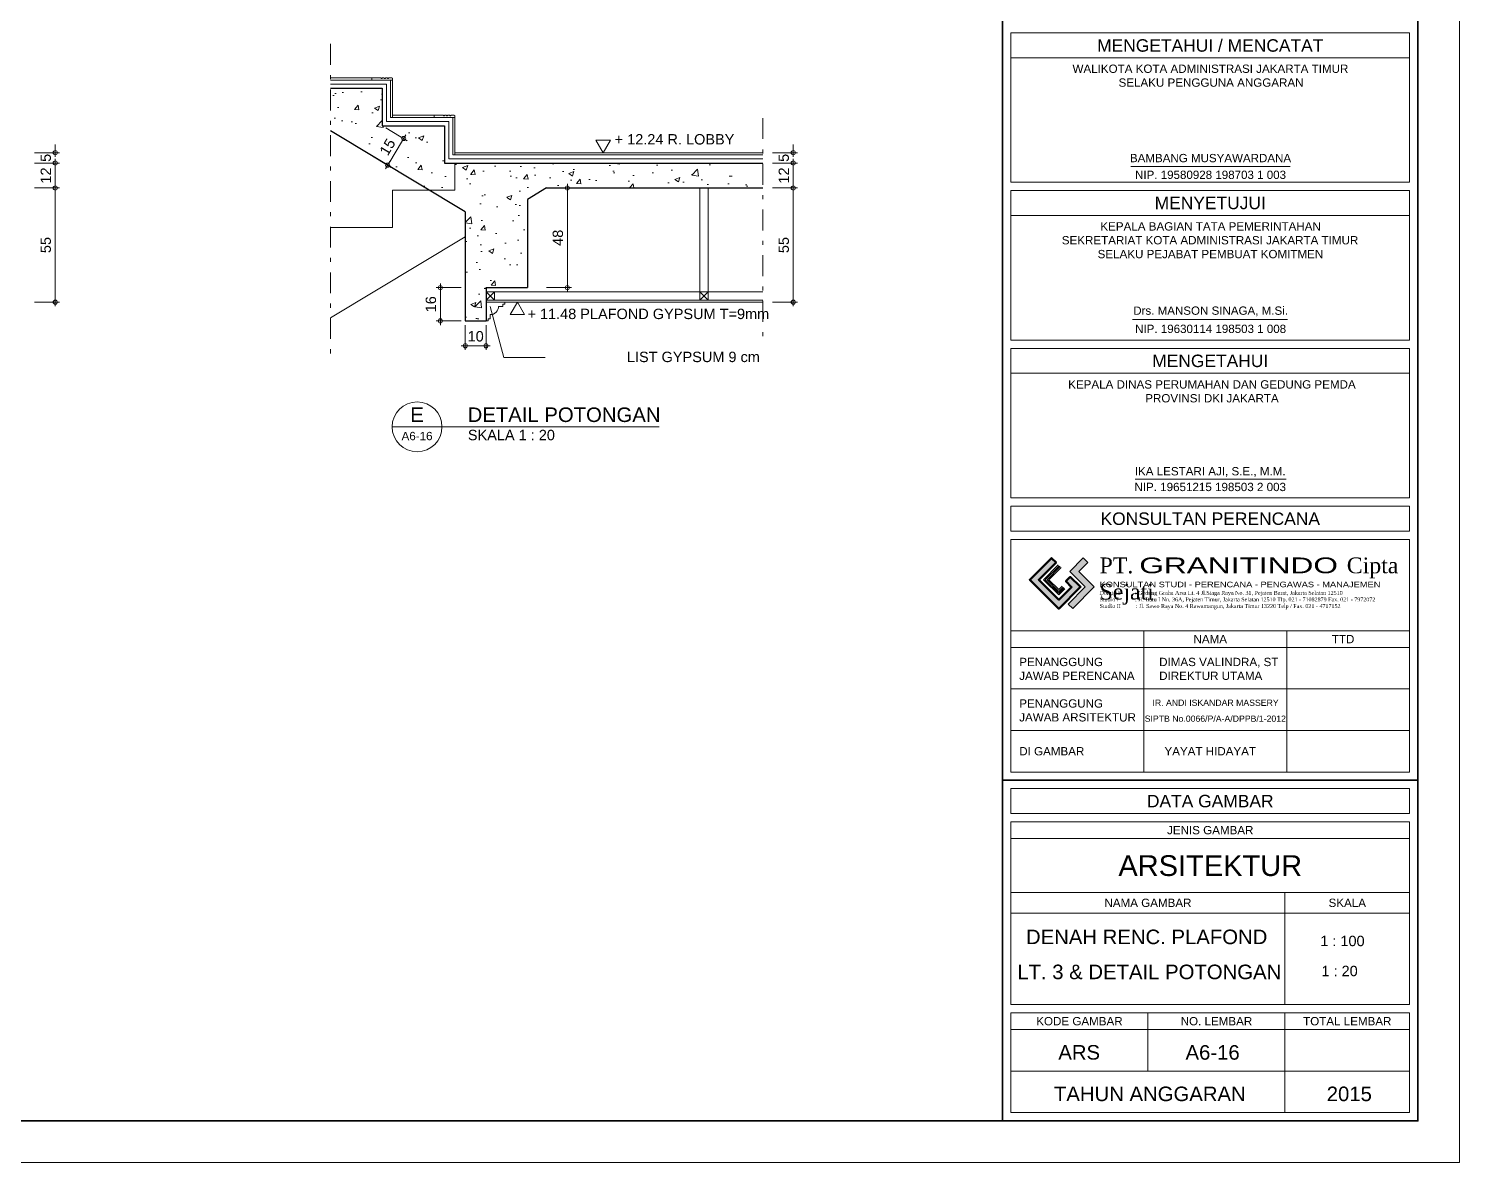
# Model space of a CAD drawing. Header units: millimetres. Extents: x -11 to 1625, y -267 to 180.
# Drawn here: x 611.28 to 645.74, y -72.74 to -45.44 of the extents above; entities that cross this region are included whole.
import ezdxf
from ezdxf.enums import TextEntityAlignment as Align

# ---------------------------------------------------------------- set-up
doc = ezdxf.new("R2010")
doc.units = ezdxf.units.MM
doc.linetypes.add('DASHDOT', pattern=[1, 0.5, -0.25, 0, -0.25])
for name, color, linetype, lineweight in [('ars', 11, 'Continuous', 5), ('blk', 1, 'Continuous', 30), ('GRS KOP', 1, 'Continuous', 35), ('kop', 7, 'Continuous', 20), ('lan', 7, 'Continuous', 15), ('logo', 7, 'Continuous', 50), ('not', 7, 'Continuous', 20), ('pla', 213, 'Continuous', 15), ('u', 6, 'Continuous', 20)]:
    doc.layers.add(name, color=color, linetype=linetype, lineweight=lineweight)
doc.styles.add('BARU', font='complex.shx')
doc.styles.add('S', font='SIMPLEX', dxfattribs={"width": 1.1})
doc.styles.get("Standard").update_dxf_attribs({"font": 'ARIALUNI.TTF'})
doc.linetypes.add('BATTING', pattern='A,0.0001,-0.1,[134,ltypeshp.shx,S=0.1,R=0,X=-0.1,Y=0],-0.2,[134,ltypeshp.shx,S=0.1,R=180,X=0.1,Y=0],-0.1', length=0.4001)
doc.dimstyles.new('SK-20', dxfattribs={"dimtxt": 0.25, "dimasz": 0.1, "dimexe": 0.1, "dimexo": 0, "dimgap": 0.1, "dimtad": 1, "dimdec": 0, "dimlfac": 20, "dimzin": 12, "dimdsep": 46, "dimtxsty": 'Standard', "dimblk": 'BULAT', "dimcen": 0.1, "dimdle": 0.1, "dimclrd": 256, "dimclre": 256, "dimclrt": 256, "dimadec": 0, "dimazin": 3, "dimtfac": 1, "dimtdec": 0, "dimtix": 1, "dimtofl": 0, "dimtmove": 0, "dimatfit": 3, "dimldrblk": 'BULAT', "dimfxl": 0, "dimtolj": 1, "dimtzin": 0, "dimlwd": -1, "dimlwe": -1, "dimarcsym": 0})

# ---------------------------------------------------------------- blocks, each defined once
blk = doc.blocks.new('logo granitindo baru')
at = {"layer": 'logo'}
for points in [[(1.03, 1.463), (0.916, 1.574), (0.366, 1.024), (1.1, 0.289), (1.652, 0.843), (1.392, 1.098), (1.281, 0.987), (1.423, 0.84), (1.102, 0.519), (0.594, 1.025)], [(1.721, 1.576), (1.381, 1.236), (1.771, 0.842), (1.341, 0.407), (1.454, 0.294), (2.001, 0.844), (1.609, 1.237), (1.835, 1.464)]]:
    blk.add_hatch(color=8, dxfattribs=at).paths.add_polyline_path(points)
blk.add_lwpolyline([(1.03, 1.463), (0.916, 1.574), (0.366, 1.024), (1.1, 0.289), (1.652, 0.843), (1.392, 1.098), (1.281, 0.987), (1.423, 0.84), (1.102, 0.519), (0.594, 1.025), (1.03, 1.463), (0.916, 1.574)], dxfattribs=at)
at = {"layer": 'logo', "lineweight": 0}
blk.add_lwpolyline([(1.721, 1.576), (1.381, 1.236), (1.771, 0.842), (1.341, 0.407), (1.454, 0.294), (2.001, 0.844), (1.609, 1.237), (1.835, 1.464), (1.721, 1.576)], dxfattribs=at)
at = {"layer": 'logo', "lineweight": 13}
for points in [[(1.089, 1.403), (0.713, 1.026), (1.101, 0.638), (1.258, 0.794)], [(1.112, 1.38), (0.759, 1.026), (1.101, 0.683), (1.235, 0.817)], [(1.134, 1.357), (0.803, 1.026), (1.101, 0.728), (1.213, 0.839)], [(1.157, 1.334), (0.85, 1.026), (1.101, 0.775), (1.189, 0.863)]]:
    blk.add_lwpolyline(points, dxfattribs=at)
at = {"layer": 'logo', "insert": (2.134, 1.589), "char_height": 0.4, "width": 7.66452, "attachment_point": 1}
blk.add_mtext('{\\fTimes New Roman|b0|i0|c0|p18;PT. \\fCityBlueprint|b0|i0|c2|p2;\\W1.5;GRANITINDO \\fTimes New Roman|b0|i0|c0|p18;\\W1;Cipta Sejati}', dxfattribs=at)
at = {"layer": 'logo', "insert": (2.134, 0.975), "char_height": 0.1, "attachment_point": 1}
blk.add_mtext_dynamic_manual_height_columns('{\\f@Arial Unicode MS|b0|i0|c0|p34;\\H1.4x;\\W1.2;KONSULTAN STUDI - PERENCANA - PENGAWAS - MANAJEMEN\\fTimes New Roman|b0|i0|c0|p18;\\P\\pt0.9;\\H0.71429x;\\W1;Domisili ^I: Gedung Graha Arsa Lt. 4 Jl.Siaga Raya No. 31, Pejaten Barat, Jakarta Selatan 12510\\PStudio I ^I: Jl. Batu I No. 36A, Pejaten Timur, Jakarta Selatan 12510 Tlp. 021 - 71082879 Fax. 021 - 7972072\\PStudio II          : Jl. Sawo Raya No. 4 Rawamangun, Jakarta Timur 13220 Telp / Fax. 021 - 4717152}', width=9.56937, gutter_width=0, heights=[1.67], dxfattribs=at)
blk = doc.blocks.new('kop')
at = {"layer": 'GRS KOP'}
for p, q in [((73, 1), (73, 54)), ((83, 1), (83, 54)), ((73, 9.2), (83, 9.2))]:
    blk.add_line(p, q, dxfattribs=at)
blk.add_lwpolyline([(1, 54), (83, 54), (83, 1), (1, 1)], close=True, dxfattribs=at)
at = {"layer": 'kop', "color": 7}
for p in [(84, 55), (84, 55), (0, 0)]:
    blk.add_line(p, (84, 0), dxfattribs=at)
at = {"layer": 'kop'}
for p, q in [((73.2, 23.6), (73.2, 27.2)), ((82.8, 27.2), (73.2, 27.2)), ((82.8, 23.6), (82.8, 27.2)), ((82.8, 26.6), (73.2, 26.6)), ((76.089, 23.976), (79.928, 23.976)), ((82.8, 23.6), (73.2, 23.6)), ((73.2, 19.8), (73.2, 23.4)), ((82.8, 23.4), (73.2, 23.4)), ((82.8, 19.8), (82.8, 23.4)), ((82.8, 22.8), (73.2, 22.8)), ((76.127, 20.296), (79.863, 20.296)), ((82.8, 19.8), (73.2, 19.8)), ((73.2, 16), (73.2, 19.6)), ((82.8, 19.6), (73.2, 19.6)), ((82.8, 16), (82.8, 19.6)), ((82.8, 19), (73.2, 19)), ((82.8, 16), (73.2, 16)), ((73.2, 9.4), (73.2, 15)), ((82.8, 15), (73.2, 15)), ((82.8, 9.4), (82.8, 15)), ((82.8, 12.8), (73.2, 12.8)), ((76.4, 9.4), (76.4, 12.8)), ((79.842, 9.4), (79.842, 12.8)), ((82.8, 12.4), (73.2, 12.4)), ((73.2, 12.4), (73.2, 11.4)), ((82.8, 11.4), (73.2, 11.4)), ((82.8, 10.4), (73.2, 10.4)), ((82.8, 9.4), (73.2, 9.4)), ((73.2, 7.8), (82.8, 7.8)), ((73.2, 6.5), (82.8, 6.5)), ((79.8, 3.8), (79.8, 6.5)), ((73.2, 6), (82.8, 6)), ((76.5, 2.2), (76.5, 3.6)), ((79.8, 1.2), (79.8, 3.6)), ((73.2, 3.2), (82.8, 3.2)), ((73.2, 2.2), (82.8, 2.2))]:
    blk.add_line(p, q, dxfattribs=at)
blk.add_lwpolyline([(76.189, 16.449), (79.826, 16.449)], dxfattribs=at)
for points in [[(73.2, 15.2), (82.8, 15.2), (82.8, 15.8), (73.2, 15.8)], [(73.2, 8.4), (82.8, 8.4), (82.8, 9), (73.2, 9)], [(73.2, 3.8), (82.8, 3.8), (82.8, 8.2), (73.2, 8.2)], [(73.2, 1.2), (82.8, 1.2), (82.8, 3.6), (73.2, 3.6)]]:
    blk.add_lwpolyline(points, close=True, dxfattribs=at)
at = {"xscale": 0.9500000000000455, "yscale": 0.9500000000000455, "zscale": 0.9500000000000455}
blk.add_blockref('logo granitindo baru', (73.307, 13.056), dxfattribs=at)
at = {"layer": 'kop'}
for s, height, p in [('MENGETAHUI / MENCATAT', 0.3, (78, 26.9)), ('BAMBANG MUSYAWARDANA', 0.19926, (78.007, 24.183)), ('NIP. 19580928 198703 1 003', 0.19926, (78.007, 23.78)), ('MENYETUJUI', 0.3, (78, 23.1)), ('Drs. MANSON SINAGA, M.Si.', 0.19926, (78.009, 20.496)), ('NIP. 19630114 198503 1 008', 0.19926, (78.009, 20.071)), ('MENGETAHUI', 0.3, (78, 19.3)), ('IKA LESTARI AJI, S.E., M.M.', 0.2, (77.999, 16.625)), ('NIP. 19651215 198503 2 003', 0.2, (77.999, 16.264)), ('KONSULTAN PERENCANA', 0.3, (78, 15.5)), ('NAMA', 0.2, (78, 12.6)), ('TTD', 0.2, (81.2, 12.6)), ('DATA GAMBAR', 0.3, (78, 8.7)), ('JENIS GAMBAR', 0.2, (78, 8)), ('ARSITEKTUR', 0.5, (78, 7.146)), ('NAMA GAMBAR', 0.2, (76.5, 6.25)), ('SKALA', 0.2, (81.3, 6.25)), ('KODE GAMBAR', 0.2, (74.85, 3.4)), ('NO. LEMBAR', 0.2, (78.15, 3.4)), ('TOTAL LEMBAR', 0.2, (81.3, 3.4)), ('ARS', 0.35, (74.844, 2.65)), ('TAHUN ANGGARAN', 0.35, (76.545, 1.65)), ('2015', 0.35, (81.349, 1.65))]:
    blk.add_text(s, height=height, dxfattribs=at).set_placement(p, align=Align.MIDDLE)
blk.add_text('SIPTB No.0066/P/A-A/DPPB/1-2012', height=0.15, dxfattribs=at).set_placement((78.122, 10.609), align=Align.CENTER)
at = {"layer": 'kop', "char_height": 0.2, "attachment_point": 1, "style": 'BARU'}
for s, width, insert in [('\\pi0.65609;{\\fArial|b0|i0|c0|p34;WALIKOTA KOTA ADMINISTRASI JAKARTA TIMUR\\P\\pi1.7645;SELAKU PENGGUNA ANGGARAN}', 7.94943, (74.027, 26.434)), ('\\pi1.5072;{\\fArial|b0|i0|c0|p34;KEPALA BAGIAN TATA PEMERINTAHAN\\P\\pi0.57794;SEKRETARIAT KOTA ADMINISTRASI JAKARTA TIMUR\\P\\pi1.4412;SELAKU PEJABAT PEMBUAT KOMITMEN}', 8.28085, (73.847, 22.638)), ('\\pi1.1521;{\\fArial|b0|i0|c0|p34;KEPALA DINAS PERUMAHAN DAN GEDUNG PEMDA\\P\\pi3.0079;PROVINSI DKI JAKARTA}', 9.20836, (73.427, 18.833))]:
    blk.add_mtext_dynamic_manual_height_columns(s, width=width, gutter_width=1.5, heights=[0], dxfattribs=dict(at, insert=insert))
at = {"layer": 'kop', "attachment_point": 1}
for s, insert, char_height, width in [('PENANGGUNG\\PJAWAB PERENCANA', (73.4, 12.15), 0.2, 8.33062), ('DIMAS VALINDRA, ST\\PDIREKTUR UTAMA', (76.77, 12.15), 0.2, 8.16499), ('PENANGGUNG\\PJAWAB ARSITEKTUR', (73.4, 11.15), 0.2, 8.79211), ('IR. ANDI ISKANDAR MASSERY', (76.609, 11.143), 0.15, 4.04264), ('DI GAMBAR', (73.4, 10), 0.2, 7.59768)]:
    blk.add_mtext(s, dxfattribs=dict(at, insert=insert, char_height=char_height, width=width))
at = {"layer": 'kop', "style": 'BARU', "flags": 4}
for p, height in [((73.8, 5.4), 0.35), ((80.303, 5.382), 0.25), ((73.8, 4.9), 0.35), ((80.303, 4.882), 0.25), ((73.8, 4.4), 0.35), ((80.303, 4.382), 0.25)]:
    blk.add_attdef('-', p, '', height=height, dxfattribs=at)
at = {"layer": 'kop', "flags": 4}
for tag, p in [('AR-00', (78.057, 2.648)), ('00', (81.238, 2.647))]:
    blk.add_attdef(tag, text='', height=0.35, dxfattribs=at).set_placement(p, align=Align.MIDDLE)
blk = doc.blocks.new('PEILA')
blk.add_lwpolyline([(-0.188, -0.325), (0.188, -0.325), (0, 0)], close=True)
at = {"style": 'S', "width": 1.1, "flags": 4}
blk.add_attdef('CAT', (0.265, -0.289), '', height=0.2, dxfattribs=at)
blk = doc.blocks.new('PEIL')
blk.add_lwpolyline([(-0.188, 0.325), (0.188, 0.325), (0, 0)], close=True)
at = {"style": 'S', "width": 1.1, "flags": 4}
blk.add_attdef('CAT', (0.265, 0.036), '', height=0.2, dxfattribs=at)
blk = doc.blocks.new('BULAT')
for p, q in [((-1, 0), (1, 0)), ((0, -1), (0, 1))]:
    blk.add_line(p, q)
blk.add_circle((0, 0), 0.5)
blk = doc.blocks.new('*D2866')
at = {"layer": 'Defpoints', "color": 0, "ltscale": 0.15}
for p in [(629.195, -48.423), (629.195, -48.673), (629.695, -48.673)]:
    blk.add_point(p, dxfattribs=at)
at = {"layer": 'u', "ltscale": 0.15}
for p, q in [((629.695, -48.323), (629.695, -48.223)), ((629.195, -48.423), (629.795, -48.423)), ((629.195, -48.673), (629.795, -48.673)), ((629.695, -48.773), (629.695, -48.873))]:
    blk.add_line(p, q, dxfattribs=at)
at = {"layer": 'u', "ltscale": 0.15, "xscale": 0.1, "yscale": 0.1, "zscale": 0.1}
for p, rotation in [((629.695, -48.423), 270), ((629.695, -48.673), 90)]:
    blk.add_blockref('BULAT', p, dxfattribs=dict(at, rotation=rotation))
at = {"layer": 'u', "ltscale": 0.15, "insert": (629.468, -48.548), "char_height": 0.25, "attachment_point": 5, "rotation": 90}
blk.add_mtext('\\A1;5', dxfattribs=at)
blk = doc.blocks.new('*D2867')
at = {"layer": 'Defpoints', "color": 0, "ltscale": 0.15}
for p in [(629.195, -48.673), (629.195, -49.273), (629.695, -49.273)]:
    blk.add_point(p, dxfattribs=at)
at = {"layer": 'u', "ltscale": 0.15}
for p, q in [((629.195, -48.673), (629.795, -48.673)), ((629.695, -48.773), (629.695, -49.173)), ((629.195, -49.273), (629.795, -49.273))]:
    blk.add_line(p, q, dxfattribs=at)
at = {"layer": 'u', "ltscale": 0.15, "xscale": 0.1, "yscale": 0.1, "zscale": 0.1}
for p, rotation in [((629.695, -48.673), 90), ((629.695, -49.273), 270)]:
    blk.add_blockref('BULAT', p, dxfattribs=dict(at, rotation=rotation))
at = {"layer": 'u', "ltscale": 0.15, "insert": (629.469, -48.973), "char_height": 0.25, "attachment_point": 5, "rotation": 90}
blk.add_mtext('\\A1;12', dxfattribs=at)
blk = doc.blocks.new('*D2868')
at = {"layer": 'Defpoints', "color": 0, "ltscale": 0.15}
for p in [(621.798, -52.573), (622.298, -52.573), (622.298, -53.073)]:
    blk.add_point(p, dxfattribs=at)
at = {"layer": 'u', "ltscale": 0.15}
for p, q in [((621.798, -52.573), (621.798, -53.173)), ((622.298, -52.573), (622.298, -53.173)), ((621.898, -53.073), (622.198, -53.073))]:
    blk.add_line(p, q, dxfattribs=at)
at = {"layer": 'u', "ltscale": 0.15, "xscale": 0.1, "yscale": 0.1, "zscale": 0.1, "rotation": 180}
blk.add_blockref('BULAT', (621.798, -53.073), dxfattribs=at)
at = {"layer": 'u', "ltscale": 0.15, "xscale": 0.1, "yscale": 0.1, "zscale": 0.1}
blk.add_blockref('BULAT', (622.298, -53.073), dxfattribs=at)
at = {"layer": 'u', "ltscale": 0.15, "insert": (622.048, -52.846), "char_height": 0.25, "attachment_point": 5}
blk.add_mtext('\\A1;10', dxfattribs=at)
blk = doc.blocks.new('*D2869')
at = {"layer": 'Defpoints', "color": 0, "ltscale": 0.15}
for p in [(621.198, -51.673), (621.698, -51.673), (621.698, -52.473)]:
    blk.add_point(p, dxfattribs=at)
at = {"layer": 'u', "ltscale": 0.15}
for p, q in [((621.698, -51.673), (621.098, -51.673)), ((621.198, -52.373), (621.198, -51.773)), ((621.698, -52.473), (621.098, -52.473))]:
    blk.add_line(p, q, dxfattribs=at)
at = {"layer": 'u', "ltscale": 0.15, "xscale": 0.1, "yscale": 0.1, "zscale": 0.1}
for p, rotation in [((621.198, -51.673), 90), ((621.198, -52.473), 270)]:
    blk.add_blockref('BULAT', p, dxfattribs=dict(at, rotation=rotation))
at = {"layer": 'u', "ltscale": 0.15, "insert": (620.97, -52.073), "char_height": 0.25, "attachment_point": 5, "rotation": 90}
blk.add_mtext('\\A1;16', dxfattribs=at)
blk = doc.blocks.new('*D2870')
at = {"layer": 'Defpoints', "color": 0, "ltscale": 0.15}
for p in [(623.756, -49.273), (624.256, -49.273), (623.756, -51.673)]:
    blk.add_point(p, dxfattribs=at)
at = {"layer": 'u', "ltscale": 0.15}
for p, q in [((623.756, -49.273), (624.356, -49.273)), ((624.256, -51.573), (624.256, -49.373)), ((623.756, -51.673), (624.356, -51.673))]:
    blk.add_line(p, q, dxfattribs=at)
at = {"layer": 'u', "ltscale": 0.15, "xscale": 0.1, "yscale": 0.1, "zscale": 0.1}
for p, rotation in [((624.256, -49.273), 90), ((624.256, -51.673), 270)]:
    blk.add_blockref('BULAT', p, dxfattribs=dict(at, rotation=rotation))
at = {"layer": 'u', "ltscale": 0.15, "insert": (624.028, -50.473), "char_height": 0.25, "attachment_point": 5, "rotation": 90}
blk.add_mtext('\\A1;48', dxfattribs=at)
blk = doc.blocks.new('*D2871')
at = {"layer": 'Defpoints', "color": 0, "ltscale": 0.15}
for p in [(619.884, -47.825), (619.498, -48.468), (619.927, -48.725)]:
    blk.add_point(p, dxfattribs=at)
at = {"layer": 'u', "ltscale": 0.15}
for p, q in [((619.884, -47.825), (620.398, -48.134)), ((620.261, -48.168), (619.978, -48.64)), ((619.498, -48.468), (620.013, -48.777))]:
    blk.add_line(p, q, dxfattribs=at)
at = {"layer": 'u', "ltscale": 0.15, "xscale": 0.1, "yscale": 0.1, "zscale": 0.1}
for p, rotation in [((620.313, -48.082), 59.03624346792424), ((619.927, -48.725), 239.0362434679242)]:
    blk.add_blockref('BULAT', p, dxfattribs=dict(at, rotation=rotation))
at = {"layer": 'u', "ltscale": 0.15, "insert": (619.924, -48.287), "char_height": 0.25, "attachment_point": 5, "rotation": 59.0362}
blk.add_mtext('\\A1;15', dxfattribs=at)
blk = doc.blocks.new('Ndtpd')
blk.add_line((0.747, 0), (-0.747, 0))
blk.add_circle((0, 0), 0.747)
at = {"flags": 4}
for tag, height, p in [('NO', 0.5, (0, 0.148)), ('NOLBR', 0.3, (0, -0.398))]:
    blk.add_attdef(tag, text='', height=height, dxfattribs=at).set_placement(p, align=Align.CENTER)
for tag, p, height in [('NDTPD', (1.516, 0.148), 0.5), ('SKALA', (1.523, -0.398), 0.3)]:
    blk.add_attdef(tag, p, '', height=height, dxfattribs=at)
blk = doc.blocks.new('*D2872')
at = {"layer": 'Defpoints', "color": 0, "ltscale": 0.15}
for p in [(629.195, -49.273), (629.195, -52.023), (629.695, -52.023)]:
    blk.add_point(p, dxfattribs=at)
at = {"layer": 'u', "ltscale": 0.15}
for p, q in [((629.195, -49.273), (629.795, -49.273)), ((629.695, -49.373), (629.695, -51.923)), ((629.195, -52.023), (629.795, -52.023))]:
    blk.add_line(p, q, dxfattribs=at)
at = {"layer": 'u', "ltscale": 0.15, "xscale": 0.1, "yscale": 0.1, "zscale": 0.1}
for p, rotation in [((629.695, -49.273), 90), ((629.695, -52.023), 270)]:
    blk.add_blockref('BULAT', p, dxfattribs=dict(at, rotation=rotation))
at = {"layer": 'u', "ltscale": 0.15, "insert": (629.468, -50.648), "char_height": 0.25, "attachment_point": 5, "rotation": 90}
blk.add_mtext('\\A1;55', dxfattribs=at)
blk = doc.blocks.new('*D2883')
at = {"layer": 'Defpoints', "color": 0, "ltscale": 0.15}
for p in [(611.422, -48.423), (611.422, -48.673), (611.922, -48.673)]:
    blk.add_point(p, dxfattribs=at)
at = {"layer": 'u', "ltscale": 0.15}
for p, q in [((611.922, -48.323), (611.922, -48.223)), ((611.422, -48.423), (612.022, -48.423)), ((611.422, -48.673), (612.022, -48.673)), ((611.922, -48.773), (611.922, -48.873))]:
    blk.add_line(p, q, dxfattribs=at)
at = {"layer": 'u', "ltscale": 0.15, "xscale": 0.1, "yscale": 0.1, "zscale": 0.1}
for p, rotation in [((611.922, -48.423), 270), ((611.922, -48.673), 90)]:
    blk.add_blockref('BULAT', p, dxfattribs=dict(at, rotation=rotation))
at = {"layer": 'u', "ltscale": 0.15, "insert": (611.695, -48.548), "char_height": 0.25, "attachment_point": 5, "rotation": 90}
blk.add_mtext('\\A1;5', dxfattribs=at)
blk = doc.blocks.new('*D2884')
at = {"layer": 'Defpoints', "color": 0, "ltscale": 0.15}
for p in [(611.422, -49.273), (611.422, -52.023), (611.922, -52.023)]:
    blk.add_point(p, dxfattribs=at)
at = {"layer": 'u', "ltscale": 0.15}
for p, q in [((611.422, -49.273), (612.022, -49.273)), ((611.922, -49.373), (611.922, -51.923)), ((611.422, -52.023), (612.022, -52.023))]:
    blk.add_line(p, q, dxfattribs=at)
at = {"layer": 'u', "ltscale": 0.15, "xscale": 0.1, "yscale": 0.1, "zscale": 0.1}
for p, rotation in [((611.922, -49.273), 90), ((611.922, -52.023), 270)]:
    blk.add_blockref('BULAT', p, dxfattribs=dict(at, rotation=rotation))
at = {"layer": 'u', "ltscale": 0.15, "insert": (611.695, -50.648), "char_height": 0.25, "attachment_point": 5, "rotation": 90}
blk.add_mtext('\\A1;55', dxfattribs=at)
blk = doc.blocks.new('*D2885')
at = {"layer": 'Defpoints', "color": 0, "ltscale": 0.15}
for p in [(611.422, -48.673), (611.422, -49.273), (611.922, -49.273)]:
    blk.add_point(p, dxfattribs=at)
at = {"layer": 'u', "ltscale": 0.15}
for p, q in [((611.422, -48.673), (612.022, -48.673)), ((611.922, -48.773), (611.922, -49.173)), ((611.422, -49.273), (612.022, -49.273))]:
    blk.add_line(p, q, dxfattribs=at)
at = {"layer": 'u', "ltscale": 0.15, "xscale": 0.1, "yscale": 0.1, "zscale": 0.1}
for p, rotation in [((611.922, -48.673), 90), ((611.922, -49.273), 270)]:
    blk.add_blockref('BULAT', p, dxfattribs=dict(at, rotation=rotation))
at = {"layer": 'u', "ltscale": 0.15, "insert": (611.696, -48.973), "char_height": 0.25, "attachment_point": 5, "rotation": 90}
blk.add_mtext('\\A1;12', dxfattribs=at)

msp = doc.modelspace()

# ---------------------------------------------------------------- hatches: boundary and pattern name
at = {"layer": 'lan'}
h = msp.add_hatch(dxfattribs=at)
h.set_pattern_fill('AR-CONC', color=256, scale=0.007)
h.set_pattern_definition([(50, (308.1096, -157.0146), (1.2752927, -0.1115736), [0.13335, -1.46685]), (355, (308.1096, -157.0146), (-0.246704, 1.337398), [0.10668, -1.173484]), (100.45144, (308.2158, -157.0239), (1.0285887, 1.2258243), [0.11333, -1.2466317]), (46.1842, (308.1096, -156.659), (1.897553, -0.294296), [0.200025, -2.200275]), (96.63556, (308.2677, -156.6836), (1.661829, 1.731983), [0.169995, -1.869949]), (351.18415, (308.1096, -156.659), (1.661829, 1.731983), [0.16002, -1.760218]), (21, (308.2874, -156.7479), (1.0613007, -0.7158564), [0.13335, -1.46685]), (326, (308.2874, -156.748), (0.432614, 1.289316), [0.10668, -1.17348]), (71.45144, (308.3758, -156.8076), (1.493915, 0.5734594), [0.11333, -1.2466296]), (37.5, (308.10956, -157.01464), (0.0216202, 0.5918853), [0, -1.159256, 0, -1.19126, 0, -1.177925]), (7.5, (308.10956, -157.01464), (0.4677376, 0.701264), [0, -0.679196, 0, -1.132586, 0, -0.448945]), (327.5, (307.71307, -157.01464), (0.94913417, -0.0401012), [0, -0.4445, 0, -1.38684, 0, -1.84023]), (317.5, (307.5353, -157.0146), (1.0369043, 0.1779854), [0, -0.57785, 0, -0.921004, 0, -1.30683])])
h.paths.add_polyline_path([(628.9616441, -48.6734358), (621.5482062, -48.6734358), (621.5482062, -49.3234358), (620.9238016, -49.3234358), (621.7982062, -49.8480786), (621.7982062, -52.4734358), (622.2982062, -52.4734358), (622.2982062, -52.0234358), (622.2982062, -51.6734358), (623.2982062, -51.6734358), (623.2982062, -49.5480786), (623.7559442, -49.2734358), (628.9616441, -49.2734358)])
h.paths.add_polyline_path([(621.2982062, -47.7734358), (619.7982062, -47.7734358), (619.7982062, -46.8734358), (618.5482062, -46.8734358), (618.5482062, -47.8980786), (620.9238016, -49.3234358), (621.5482062, -49.3234358), (621.5482062, -48.6734358), (621.2982062, -48.6734358)])

# ---------------------------------------------------------------- linework, layer by layer
at = {"layer": 'ars'}
for p, q in [((618.5482062, -46.6234358), (619.7732062, -46.6234358)), ((618.5482062, -46.6734358), (620.0482062, -46.6734358)), ((619.5482062, -46.6734358), (619.5482062, -46.6234358)), ((619.7732062, -46.6234358), (619.7732062, -46.6334358)), ((619.7732062, -46.6334358), (619.7982062, -46.6334358)), ((619.7982062, -46.6234358), (619.8482062, -46.6234358)), ((619.7982062, -46.6234358), (619.7982062, -46.6334358)), ((619.8482062, -46.6234358), (619.8482062, -46.6334358)), ((619.8482062, -46.6334358), (619.8732062, -46.6334358)), ((619.8732062, -46.6234358), (619.9232062, -46.6234358)), ((619.8732062, -46.6234358), (619.8732062, -46.6334358)), ((619.9232062, -46.6234358), (619.9232062, -46.6334358)), ((619.9232062, -46.6334358), (619.9482062, -46.6334358)), ((619.9482062, -46.6234358), (620.0282062, -46.6234358)), ((619.9482062, -46.6234358), (620.0282062, -46.6234358)), ((619.9482062, -46.6234358), (619.9482062, -46.6334358)), ((619.9982062, -47.5734358), (619.9982062, -46.6734358)), ((620.0482062, -47.5734358), (620.0482062, -46.6434358)), ((620.0482062, -47.5234358), (621.2732062, -47.5234358)), ((621.0482062, -47.5734358), (621.0482062, -47.5234358)), ((621.2732062, -47.5234358), (621.2732062, -47.5334358)), ((621.2732062, -47.5334358), (621.2982062, -47.5334358)), ((621.2982062, -47.5234358), (621.3482062, -47.5234358)), ((621.2982062, -47.5234358), (621.2982062, -47.5334358)), ((621.3482062, -47.5234358), (621.3482062, -47.5334358)), ((621.3482062, -47.5334358), (621.3732062, -47.5334358)), ((621.3732062, -47.5234358), (621.4232062, -47.5234358)), ((621.3732062, -47.5234358), (621.3732062, -47.5334358)), ((621.4232062, -47.5234358), (621.4232062, -47.5334358)), ((621.4232062, -47.5334358), (621.4482062, -47.5334358)), ((621.4482062, -47.5234358), (621.5282062, -47.5234358)), ((621.4482062, -47.5234358), (621.4482062, -47.5334358)), ((621.5482062, -48.4734358), (621.5482062, -47.5434358)), ((619.9982062, -47.5734358), (621.5482062, -47.5734358)), ((621.4982062, -48.4734358), (621.4982062, -47.5734358)), ((621.4982062, -48.4734358), (628.9616441, -48.4734358)), ((621.5482062, -48.4234358), (628.9616441, -48.4234358)), ((622.2982062, -51.9734358), (622.4982062, -51.7734358)), ((622.2982062, -51.7734358), (622.4982062, -51.9734358)), ((628.9616441, -52.0234358), (622.2982062, -52.0234358)), ((627.4482062, -51.9734358), (627.6482062, -51.7734358)), ((627.4482062, -51.7734358), (627.6482062, -51.9734358))]:
    msp.add_line(p, q, dxfattribs=at)
at = {"layer": 'ars', "linetype": 'BATTING', "ltscale": 0.25}
for p, q in [((618.5482062, -46.7734358), (619.8982062, -46.7734358)), ((619.8982062, -47.6734358), (619.8982062, -46.7734358)), ((619.8982062, -47.6734358), (621.3982062, -47.6734358)), ((621.3982062, -48.5734358), (621.3982062, -47.6734358)), ((621.3982062, -48.5734358), (628.9616441, -48.5734358))]:
    msp.add_line(p, q, dxfattribs=at)
at = {"layer": 'ars'}
for centre in [(620.0282062, -46.6434358), (621.5282062, -47.5434358)]:
    msp.add_arc(centre, 0.02, 0, 90, dxfattribs=at)
at = {"layer": 'blk'}
for p, q in [((618.5482062, -46.8734358), (619.7982062, -46.8734358)), ((619.7982062, -46.8734358), (619.7982062, -47.7734358)), ((619.7982062, -47.7734358), (621.2982062, -47.7734358)), ((621.2982062, -47.7734358), (621.2982062, -48.6734358)), ((621.7982062, -49.8480786), (618.5482062, -47.8980786)), ((621.2982062, -48.6734358), (628.9616441, -48.6734358)), ((623.7559442, -49.2734358), (623.2982062, -49.5480786)), ((623.2982062, -49.5480786), (623.2982062, -51.6734358)), ((623.7559442, -49.2734358), (628.9616441, -49.2734358)), ((621.7982062, -49.8480786), (621.7982062, -52.4734358)), ((622.2982062, -51.6734358), (623.2982062, -51.6734358)), ((622.2982062, -51.6734358), (622.2982062, -52.4734358)), ((621.7982062, -52.4734358), (622.2982062, -52.4734358))]:
    msp.add_line(p, q, dxfattribs=at)
at = {"layer": 'lan'}
for p, q in [((621.5482062, -49.3234358), (621.5482062, -48.6734358)), ((620.0482062, -49.3234358), (621.5482062, -49.3234358)), ((620.0482062, -50.2234358), (620.0482062, -49.3234358)), ((618.5482062, -50.2234358), (620.0482062, -50.2234358)), ((621.7982062, -50.4480786), (618.5482062, -52.3980786))]:
    msp.add_line(p, q, dxfattribs=at)
msp.add_lwpolyline([(622.6982062, -52.1234358), (622.6982062, -52.0734358), (622.7482062, -52.0734358), (622.7482062, -52.0234358), (622.2982062, -52.0234358), (622.2982062, -52.4734358), (622.3482062, -52.4734358), (622.3482062, -52.4234358), (622.3982062, -52.4234358), (622.3982062, -52.3234358, 0.4142135624), (622.5982062, -52.1234358)], format="xyb", close=True, dxfattribs=at)
at = {"layer": 'not', "linetype": 'DASHDOT'}
for p, q in [((618.5482062, -45.8052788), (618.5482062, -53.4017708)), ((628.9616441, -47.5937866), (628.9616441, -52.9457971))]:
    msp.add_line(p, q, dxfattribs=at)
at = {"layer": 'not'}
for p, q in [((622.7287257, -53.3569515), (622.3982062, -52.1234358)), ((623.7200816, -53.3569515), (622.7287257, -53.3569515)), ((621.2362859, -55.0265317), (626.4633234, -55.0265317))]:
    msp.add_line(p, q, dxfattribs=at)
at = {"layer": 'pla'}
for p, q in [((627.4482062, -49.2734358), (627.4482062, -51.9734358)), ((627.6482062, -49.2734358), (627.6482062, -51.9734358)), ((628.9616441, -51.7734358), (622.2982062, -51.7734358)), ((628.9616441, -51.9734358), (622.2982062, -51.9734358)), ((622.4982062, -51.7734358), (622.4982062, -51.9734358))]:
    msp.add_line(p, q, dxfattribs=at)

# ---------------------------------------------------------------- block references
at = {"layer": 'kop'}
ref = msp.add_blockref('kop', (561.7382055, -72.7359174), dxfattribs=at)
ref.add_attrib('-', 'DENAH RENC. PLAFOND', (635.3004308, -67.4809833), dxfattribs={"height": 0.35, "flags": 4})
ref.add_attrib('-', 'LT. 3 & DETAIL POTONGAN', (635.0913933, -68.3243614), dxfattribs={"height": 0.35, "flags": 4})
ref.add_attrib('-', '1 : 20', (642.4163235, -68.2525768), dxfattribs={"height": 0.25, "flags": 4})
ref.add_attrib('-', '1 : 100', (642.3879395, -67.5295746), dxfattribs={"height": 0.25, "flags": 4})
ref.add_attrib('AR-00', 'A6-16', dxfattribs={"height": 0.34997405, "flags": 4}).set_placement((639.7951612, -70.0882186), align=Align.MIDDLE)
ref.add_attrib('-', 'YAYAT HIDAYAT', dxfattribs={"height": 0.2}).set_placement((639.7382055, -62.8359174), align=Align.MIDDLE)
at = {"layer": 'not'}
ref = msp.add_blockref('PEIL', (625.1184712, -48.4234358), dxfattribs=dict(at, xscale=0.9237604307034011, yscale=0.9237604307034011, zscale=0.9237604307034011))
ref.add_attrib('CAT', '+ 12.24 R. LOBBY', (625.3951448, -48.22613), dxfattribs={"layer": '0', "height": 0.25, "flags": 4})
ref = msp.add_blockref('PEILA', (623.0519598, -52.0234358), dxfattribs=dict(at, xscale=0.9237604307034011, yscale=0.9237604307034011, zscale=0.9237604307034011))
ref.add_attrib('CAT', '+ 11.48 PLAFOND GYPSUM T=9mm', (623.2953051, -52.4299877), dxfattribs={"layer": '0', "height": 0.25, "flags": 4})
ref = msp.add_blockref('Ndtpd', (620.6362859, -55.0265317), dxfattribs=dict(at, xscale=0.803212851405533, yscale=0.803212851405533, zscale=0.803212851405533))
ref.add_attrib('NO', 'E', dxfattribs={"layer": '0', "height": 0.35, "flags": 4}).set_placement((620.6359587, -54.9080059), align=Align.CENTER)
ref.add_attrib('NDTPD', 'DETAIL POTONGAN', (621.8539705, -54.9080059), dxfattribs={"layer": '0', "height": 0.35, "flags": 4})
ref.add_attrib('NOLBR', 'A6-16', dxfattribs={"layer": '0', "height": 0.2, "flags": 4}).set_placement((620.6359587, -55.3465016), align=Align.CENTER)
ref.add_attrib('SKALA', 'SKALA 1 : 20', (621.8597706, -55.3465016), dxfattribs={"layer": '0', "height": 0.25, "flags": 4})

# ---------------------------------------------------------------- texts
at = {"layer": 'not', "insert": (628.8920919, -53.2159488), "char_height": 0.25, "attachment_point": 3}
msp.add_mtext_dynamic_manual_height_columns('LIST GYPSUM 9 cm', width=4.790343037, gutter_width=4.3707989, heights=[0], dxfattribs=at)

# ---------------------------------------------------------------- dimensions: what is measured, and where the dimension line sits
at = {"layer": 'u', "ltscale": 0.15}
for base, p1, p2, angle, picture, middle in [((619.9268301, -48.725253), (619.8839555, -47.8248854), (619.4980837, -48.4680051), 239.03624347, '*D2871', (620.1197661, -48.4036931)), ((611.9220398, -48.6734358), (611.4220398, -48.4234358), (611.4220398, -48.6734358), 270, '*D2883', (611.9220398, -48.5484358)), ((629.6946846, -48.6734358), (629.1946846, -48.4234358), (629.1946846, -48.6734358), 270, '*D2866', (629.6946846, -48.5484358)), ((611.9220398, -49.2734358), (611.4220398, -48.6734358), (611.4220398, -49.2734358), 270, '*D2885', (611.9220398, -48.9734358)), ((629.6946846, -49.2734358), (629.1946846, -48.6734358), (629.1946846, -49.2734358), 270, '*D2867', (629.6946846, -48.9734358)), ((611.9220398, -52.0234358), (611.4220398, -49.2734358), (611.4220398, -52.0234358), 270, '*D2884', (611.9220398, -50.6484358)), ((624.2559442, -49.2734358), (623.7559442, -51.6734358), (623.7559442, -49.2734358), 90, '*D2870', (624.2559442, -50.4734358)), ((629.6946846, -52.0234358), (629.1946846, -49.2734358), (629.1946846, -52.0234358), 270, '*D2872', (629.6946846, -50.6484358)), ((621.1982062, -51.6734358), (621.6982062, -52.4734358), (621.6982062, -51.6734358), 90, '*D2869', (621.1982062, -52.0734358))]:
    dim = msp.add_linear_dim(base=base, p1=p1, p2=p2, angle=angle, dimstyle='SK-20', dxfattribs=at)
    dim.commit()
    dim.dimension.update_dxf_attribs({"geometry": picture, "text_midpoint": middle, "dimtype": 160})
dim = msp.add_linear_dim(base=(622.2982062, -53.0734358), p1=(621.7982062, -52.5734358), p2=(622.2982062, -52.5734358), dimstyle='SK-20', dxfattribs=at)
dim.commit()
dim.dimension.update_dxf_attribs({"geometry": '*D2868', "text_midpoint": (622.0482062, -53.0734358), "dimtype": 160})

doc.saveas('drawing.dxf')
